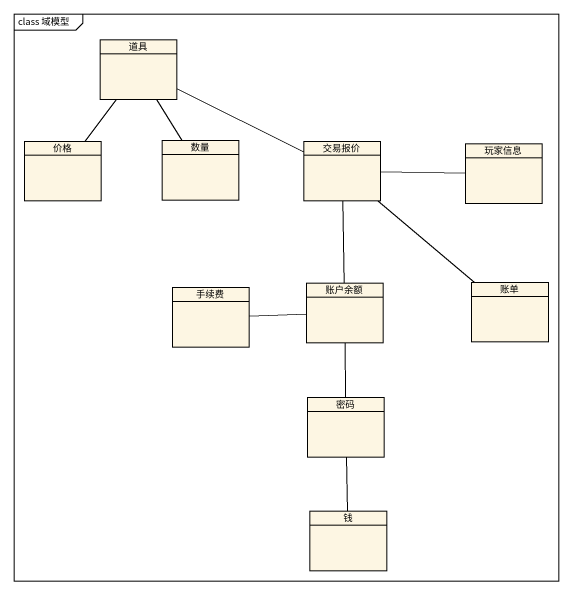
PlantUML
@startuml
mainframe class 域模型
hide circle
hide empty members
class 道具
class 价格
class 数量
class 交易报价
class 玩家信息
class 账单
class 手续费
class 账户余额
class 密码
class 钱
道具 -- 价格
道具 -- 数量
道具 -right- 交易报价
交易报价 -right- 玩家信息
交易报价 -- 账单
交易报价 -- 账户余额
账户余额 -left- 手续费
账户余额 -- 密码
密码 -- 钱
@enduml
